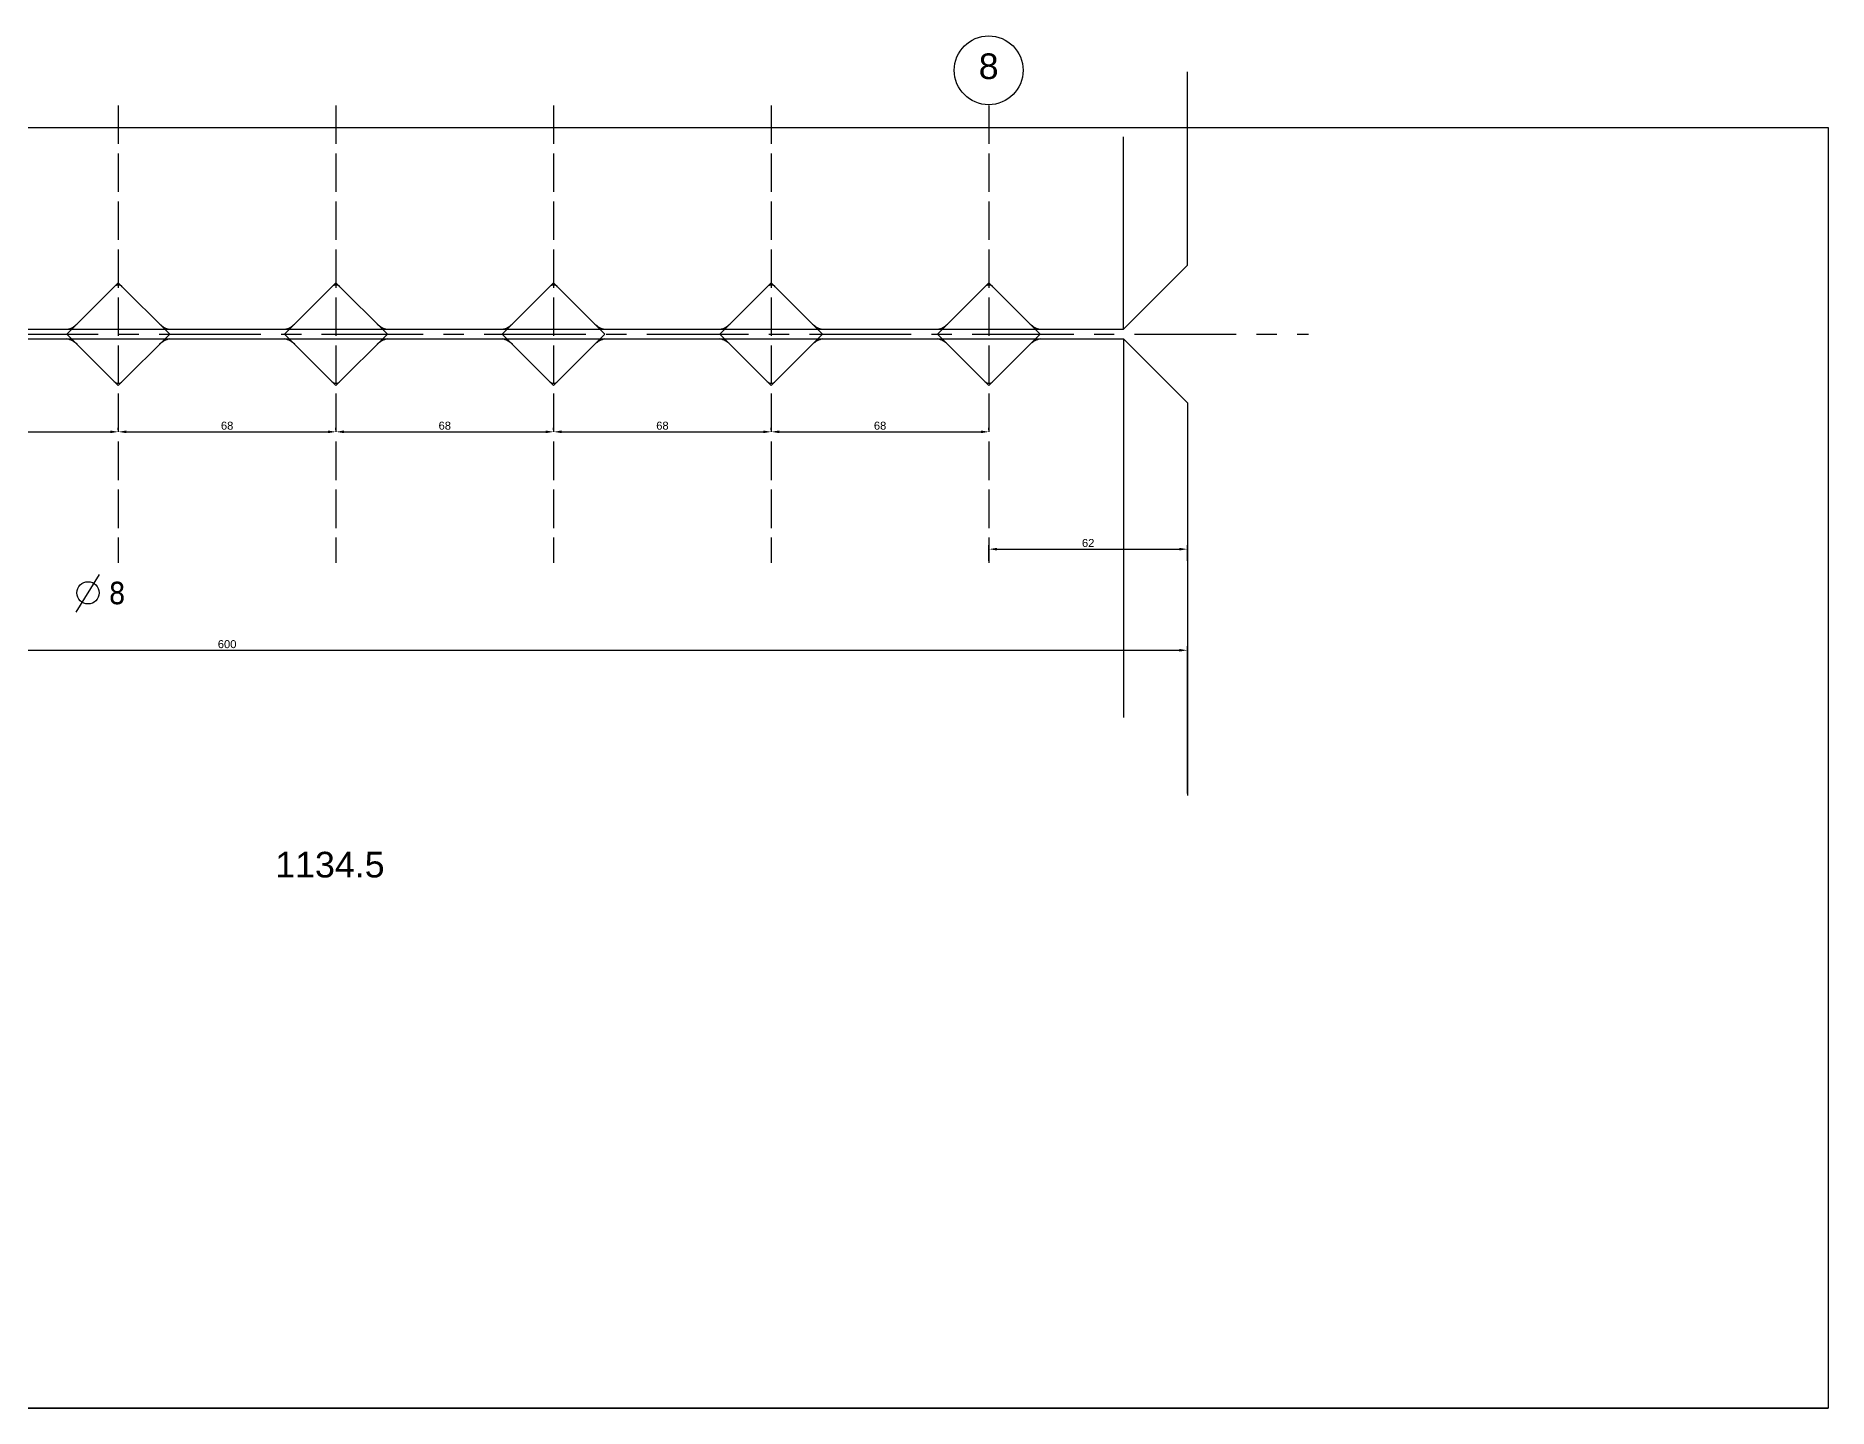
# Model space of a CAD drawing. Header units: millimetres. Extents: x 1526 to 31626, y -4643 to 9189.
# Drawn here: x 23520 to 24080, y -1443 to -1015 of the extents above; entities that cross this region are included whole.
import ezdxf

# ---------------------------------------------------------------- set-up
doc = ezdxf.new("R2010")
doc.units = ezdxf.units.MM
doc.linetypes.add('ACAD_ISO02W100', pattern=[15, 12, -3])
doc.linetypes.add('CENTER', pattern=[50.8, 31.75, -6.35, 6.35, -6.35])
doc.styles.get("Standard").update_dxf_attribs({"font": 'arial.ttf'})
doc.dimstyles.new('ISO-25', dxfattribs={"dimtxt": 2.5, "dimasz": 2.5, "dimexe": 1.25, "dimexo": 0.625, "dimtad": 1, "dimtxsty": 'Standard', "dimcen": 2.5, "dimadec": 0, "dimazin": 0, "dimtfac": 1, "dimtmove": 0, "dimatfit": 3, "dimfxl": 1, "dimarcsym": 0})

# ---------------------------------------------------------------- blocks, each defined once
blk = doc.blocks.new('*D2179')
at = {"color": 0, "lineweight": -2, "transparency": 16777216}
for p, q in [((23279.85, -1206.04), (23279.85, -1205.42)), ((23282.35, -1206.67), (23877.35, -1206.67)), ((23879.85, -1251.37), (23879.85, -1205.42))]:
    blk.add_line(p, q, dxfattribs=at)
at = {"color": 0, "transparency": 16777216}
for points in [[(23282.35, -1206.25), (23282.35, -1207.08), (23279.85, -1206.67)], [(23877.35, -1206.25), (23877.35, -1207.08), (23879.85, -1206.67)]]:
    blk.add_solid(points, dxfattribs=at)
at = {"layer": 'Defpoints', "color": 0, "transparency": 16777216}
for p in [(23279.85, -1206.67), (23879.85, -1206.67), (23879.85, -1251.99)]:
    blk.add_point(p, dxfattribs=at)
at = {"color": 0, "transparency": 16777216, "insert": (23579.85, -1204.77), "char_height": 2.5, "attachment_point": 5}
blk.add_mtext('600', dxfattribs=at)
blk = doc.blocks.new('*D2148')
at = {"color": 0, "lineweight": -2, "transparency": 16777216}
for p, q in [((23817.85, -1178.72), (23817.85, -1173.83)), ((23820.35, -1175.08), (23877.35, -1175.08)), ((23879.85, -1178.72), (23879.85, -1173.83))]:
    blk.add_line(p, q, dxfattribs=at)
at = {"color": 0, "transparency": 16777216}
for points in [[(23820.35, -1174.67), (23820.35, -1175.5), (23817.85, -1175.08)], [(23877.35, -1174.67), (23877.35, -1175.5), (23879.85, -1175.08)]]:
    blk.add_solid(points, dxfattribs=at)
at = {"layer": 'Defpoints', "color": 0, "transparency": 16777216}
for p in [(23879.85, -1175.08), (23817.85, -1179.35), (23879.85, -1179.35)]:
    blk.add_point(p, dxfattribs=at)
at = {"color": 0, "transparency": 16777216, "insert": (23848.85, -1173.18), "char_height": 2.5, "attachment_point": 5}
blk.add_mtext('62', dxfattribs=at)
blk = doc.blocks.new('*D1995')
at = {"color": 0, "lineweight": -2, "transparency": 16777216}
for p, q in [((23477.85, -1137.81), (23477.85, -1137.18)), ((23480.35, -1138.43), (23543.35, -1138.43)), ((23545.85, -1137.81), (23545.85, -1137.18))]:
    blk.add_line(p, q, dxfattribs=at)
at = {"color": 0, "transparency": 16777216}
for points in [[(23480.35, -1138.01), (23480.35, -1138.85), (23477.85, -1138.43)], [(23543.35, -1138.01), (23543.35, -1138.85), (23545.85, -1138.43)]]:
    blk.add_solid(points, dxfattribs=at)
at = {"layer": 'Defpoints', "color": 0, "transparency": 16777216}
for p in [(23477.85, -1138.43), (23545.85, -1138.43), (23545.85, -1138.43)]:
    blk.add_point(p, dxfattribs=at)
at = {"color": 0, "transparency": 16777216, "insert": (23511.85, -1136.53), "char_height": 2.5, "attachment_point": 5}
blk.add_mtext('68', dxfattribs=at)
blk = doc.blocks.new('*D1996')
at = {"color": 0, "lineweight": -2, "transparency": 16777216}
for p, q in [((23545.85, -1137.81), (23545.85, -1137.18)), ((23548.35, -1138.43), (23611.35, -1138.43)), ((23613.85, -1137.81), (23613.85, -1137.18))]:
    blk.add_line(p, q, dxfattribs=at)
at = {"color": 0, "transparency": 16777216}
for points in [[(23548.35, -1138.01), (23548.35, -1138.85), (23545.85, -1138.43)], [(23611.35, -1138.01), (23611.35, -1138.85), (23613.85, -1138.43)]]:
    blk.add_solid(points, dxfattribs=at)
at = {"layer": 'Defpoints', "color": 0, "transparency": 16777216}
for p in [(23545.85, -1138.43), (23613.85, -1138.43), (23613.85, -1138.43)]:
    blk.add_point(p, dxfattribs=at)
at = {"color": 0, "transparency": 16777216, "insert": (23579.85, -1136.53), "char_height": 2.5, "attachment_point": 5}
blk.add_mtext('68', dxfattribs=at)
blk = doc.blocks.new('*D1997')
at = {"color": 0, "lineweight": -2, "transparency": 16777216}
for p, q in [((23613.85, -1137.81), (23613.85, -1137.18)), ((23616.35, -1138.43), (23679.35, -1138.43)), ((23681.85, -1137.81), (23681.85, -1137.18))]:
    blk.add_line(p, q, dxfattribs=at)
at = {"color": 0, "transparency": 16777216}
for points in [[(23616.35, -1138.01), (23616.35, -1138.85), (23613.85, -1138.43)], [(23679.35, -1138.01), (23679.35, -1138.85), (23681.85, -1138.43)]]:
    blk.add_solid(points, dxfattribs=at)
at = {"layer": 'Defpoints', "color": 0, "transparency": 16777216}
for p in [(23613.85, -1138.43), (23681.85, -1138.43), (23681.85, -1138.43)]:
    blk.add_point(p, dxfattribs=at)
at = {"color": 0, "transparency": 16777216, "insert": (23647.85, -1136.53), "char_height": 2.5, "attachment_point": 5}
blk.add_mtext('68', dxfattribs=at)
blk = doc.blocks.new('*D1998')
at = {"color": 0, "lineweight": -2, "transparency": 16777216}
for p, q in [((23681.85, -1137.81), (23681.85, -1137.18)), ((23684.35, -1138.43), (23747.35, -1138.43)), ((23749.85, -1137.81), (23749.85, -1137.18))]:
    blk.add_line(p, q, dxfattribs=at)
at = {"color": 0, "transparency": 16777216}
for points in [[(23684.35, -1138.01), (23684.35, -1138.85), (23681.85, -1138.43)], [(23747.35, -1138.01), (23747.35, -1138.85), (23749.85, -1138.43)]]:
    blk.add_solid(points, dxfattribs=at)
at = {"layer": 'Defpoints', "color": 0, "transparency": 16777216}
for p in [(23681.85, -1138.43), (23749.85, -1138.43), (23749.85, -1138.43)]:
    blk.add_point(p, dxfattribs=at)
at = {"color": 0, "transparency": 16777216, "insert": (23715.85, -1136.53), "char_height": 2.5, "attachment_point": 5}
blk.add_mtext('68', dxfattribs=at)
blk = doc.blocks.new('*D1999')
at = {"color": 0, "lineweight": -2, "transparency": 16777216}
for p, q in [((23749.85, -1137.81), (23749.85, -1137.18)), ((23752.35, -1138.43), (23815.35, -1138.43)), ((23817.85, -1137.81), (23817.85, -1137.18))]:
    blk.add_line(p, q, dxfattribs=at)
at = {"color": 0, "transparency": 16777216}
for points in [[(23752.35, -1138.01), (23752.35, -1138.85), (23749.85, -1138.43)], [(23815.35, -1138.01), (23815.35, -1138.85), (23817.85, -1138.43)]]:
    blk.add_solid(points, dxfattribs=at)
at = {"layer": 'Defpoints', "color": 0, "transparency": 16777216}
for p in [(23749.85, -1138.43), (23817.85, -1138.43), (23817.85, -1138.43)]:
    blk.add_point(p, dxfattribs=at)
at = {"color": 0, "transparency": 16777216, "insert": (23783.85, -1136.53), "char_height": 2.5, "attachment_point": 5}
blk.add_mtext('68', dxfattribs=at)

msp = doc.modelspace()

# ---------------------------------------------------------------- linework, layer by layer
for p, q in [((23879.85359, -1086.41477), (23879.85359, -1025.97681)), ((23859.85359, -1106.41477), (23859.85359, -1046.30403)), ((23859.85359, -1106.41477), (23859.85359, -1046.30403)), ((23859.85359, -1104.41477), (23859.85359, -1046.30403)), ((23545.85359, -1091.86344), (23529.80226, -1107.91477)), ((23545.85359, -1091.86344), (23544.60075, -1093.11628)), ((23561.90491, -1107.91477), (23545.85359, -1091.86344)), ((23613.85359, -1091.86344), (23597.80226, -1107.91477)), ((23613.85359, -1091.86344), (23612.60075, -1093.11628)), ((23629.90491, -1107.91477), (23613.85359, -1091.86344)), ((23681.85359, -1091.86344), (23665.80226, -1107.91477)), ((23681.85359, -1091.86344), (23680.60075, -1093.11628)), ((23697.90491, -1107.91477), (23681.85359, -1091.86344)), ((23749.85359, -1091.86344), (23733.80226, -1107.91477)), ((23749.85359, -1091.86344), (23748.60075, -1093.11628)), ((23765.90491, -1107.91477), (23749.85359, -1091.86344)), ((23817.85359, -1091.86344), (23801.80226, -1107.91477)), ((23817.85359, -1091.86344), (23816.60075, -1093.11628)), ((23833.90491, -1107.91477), (23817.85359, -1091.86344)), ((23859.85359, -1106.41477), (23879.85359, -1086.41477)), ((23275.18514, -1106.41477), (23859.84883, -1106.41477)), ((23529.80226, -1107.91477), (23545.85359, -1123.96609)), ((23545.85359, -1123.96609), (23561.90491, -1107.91477)), ((23597.80226, -1107.91477), (23613.85359, -1123.96609)), ((23613.85359, -1123.96609), (23629.90491, -1107.91477)), ((23665.80226, -1107.91477), (23681.85359, -1123.96609)), ((23681.85359, -1123.96609), (23697.90491, -1107.91477)), ((23733.80226, -1107.91477), (23749.85359, -1123.96609)), ((23749.85359, -1123.96609), (23765.90491, -1107.91477)), ((23801.80226, -1107.91477), (23817.85359, -1123.96609)), ((23817.85359, -1123.96609), (23833.90491, -1107.91477)), ((23275.01728, -1109.41477), (23859.85359, -1109.41477)), ((23859.85359, -1109.41477), (23879.85359, -1129.41477)), ((23859.85359, -1109.41477), (23859.85359, -1227.63624)), ((23545.85359, -1123.96609), (23544.60075, -1122.71325)), ((23613.85359, -1123.96609), (23612.60075, -1122.71325)), ((23681.85359, -1123.96609), (23680.60075, -1122.71325)), ((23749.85359, -1123.96609), (23748.60075, -1122.71325)), ((23817.85359, -1123.96609), (23816.60075, -1122.71325)), ((23879.85359, -1129.41477), (23879.85359, -1251.99049)), ((23879.85359, -1129.41477), (23879.85359, -1178.84537)), ((23532.6694, -1194.73953), (23539.9512, -1182.97232))]:
    msp.add_line(p, q)
at = {"linetype": 'ACAD_ISO02W100'}
for p, q in [((23545.85359, -1036.48091), (23545.85359, -1179.34862)), ((23613.85359, -1036.48091), (23613.85359, -1179.34862)), ((23681.85359, -1036.48091), (23681.85359, -1179.34862)), ((23749.85359, -1036.48091), (23749.85359, -1179.34862)), ((23817.85359, -1036.48091), (23817.85359, -1179.34862))]:
    msp.add_line(p, q, dxfattribs=at)
at = {"color": 1, "linetype": 'CENTER'}
msp.add_line((23253.78377, -1107.91477), (23917.70657, -1107.91477), dxfattribs=at)
at = {"color": 2}
for points in [[(23045.78241, -1443.4056), (23045.78241, -1043.4056), (24080.04858, -1043.4056), (24080.04858, -1443.4056), (23045.78241, -1443.4056), (23045.78241, -1043.4056)], [(23045.7824, -1443.40559), (24080.04858, -1443.40559)], [(23045.7824, -1443.40559), (24080.04858, -1443.40559)], [(23045.7824, -1443.40559), (24080.04858, -1443.40559)], [(23045.78241, -1443.40559), (24080.04859, -1443.40559)], [(23045.78241, -1443.40559), (24080.04859, -1443.40559)], [(23045.78241, -1443.4056), (24080.04858, -1443.4056)]]:
    msp.add_lwpolyline(points, dxfattribs=at)
for centre, radius in [((23817.77792, -1025.49479), 10.75362), ((23536.39269, -1188.72278), 3.47217)]:
    msp.add_circle(centre, radius)
for centre, radius, start, end in [((23545.85359, -1094.2266), 1.67404, 41.5486605, 138.4513395), ((23613.85359, -1094.2266), 1.67404, 41.5486605, 138.4513395), ((23681.85359, -1094.2266), 1.67404, 41.5486605, 138.4513395), ((23749.85359, -1094.2266), 1.67404, 41.5486605, 138.4513395), ((23817.85359, -1094.2266), 1.67404, 41.5486605, 138.4513395), ((23528.51475, -1100.12547), 6.41973, 281.5694617, 313.77934), ((23563.19243, -1100.12547), 6.41973, 226.22066, 258.4305383), ((23596.51475, -1100.12547), 6.41973, 281.5694617, 313.77934), ((23631.19243, -1100.12547), 6.41973, 226.22066, 258.4305383), ((23664.51475, -1100.12547), 6.41973, 281.5694617, 313.77934), ((23699.19243, -1100.12547), 6.41973, 226.22066, 258.4305383), ((23732.51475, -1100.12547), 6.41973, 281.5694617, 313.77934), ((23767.19243, -1100.12547), 6.41973, 226.22066, 258.4305383), ((23800.51475, -1100.12547), 6.41973, 281.5694617, 313.77934), ((23835.19243, -1100.12547), 6.41973, 226.22066, 258.4305383), ((23528.51475, -1115.70407), 6.41973, 46.22066, 78.4305383), ((23563.19243, -1115.70407), 6.41973, 101.5694617, 133.77934), ((23596.51475, -1115.70407), 6.41973, 46.22066, 78.4305383), ((23631.19243, -1115.70407), 6.41973, 101.5694617, 133.77934), ((23664.51475, -1115.70407), 6.41973, 46.22066, 78.4305383), ((23699.19243, -1115.70407), 6.41973, 101.5694617, 133.77934), ((23732.51475, -1115.70407), 6.41973, 46.22066, 78.4305383), ((23767.19243, -1115.70407), 6.41973, 101.5694617, 133.77934), ((23800.51475, -1115.70407), 6.41973, 46.22066, 78.4305383), ((23835.19243, -1115.70407), 6.41973, 101.5694617, 133.77934), ((23545.85359, -1121.60294), 1.67404, 221.5486605, 318.4513395), ((23613.85359, -1121.60294), 1.67404, 221.5486605, 318.4513395), ((23681.85359, -1121.60294), 1.67404, 221.5486605, 318.4513395), ((23749.85359, -1121.60294), 1.67404, 221.5486605, 318.4513395), ((23817.85359, -1121.60294), 1.67404, 221.5486605, 318.4513395)]:
    msp.add_arc(centre, radius, start, end)

# ---------------------------------------------------------------- texts
at = {"lineweight": 13}
msp.add_text('1134.5', height=8, dxfattribs=at).set_placement((23594.86764, -1277.62631))
at = {"insert": (23817.77593, -1024.28892), "char_height": 8, "attachment_point": 5}
msp.add_mtext('8', dxfattribs=at)
at = {"insert": (23542.85919, -1185.2626), "char_height": 7, "width": 33.292, "attachment_point": 1}
msp.add_mtext('{\\fTahoma|b0|i0|c162|p32;8}', dxfattribs=at)

# ---------------------------------------------------------------- dimensions: what is measured, and where the dimension line sits
for base, p1, p2, picture, middle in [((23545.85359, -1138.43004), (23477.85359, -1138.43004), (23545.85359, -1138.43004), '*D1995', (23511.85359, -1136.52861)), ((23613.85359, -1138.43004), (23545.85359, -1138.43004), (23613.85359, -1138.43004), '*D1996', (23579.85359, -1136.52861)), ((23681.85359, -1138.43004), (23613.85359, -1138.43004), (23681.85359, -1138.43004), '*D1997', (23647.85359, -1136.52861)), ((23749.85359, -1138.43004), (23681.85359, -1138.43004), (23749.85359, -1138.43004), '*D1998', (23715.85359, -1136.52861)), ((23817.85359, -1138.43004), (23749.85359, -1138.43004), (23817.85359, -1138.43004), '*D1999', (23783.85359, -1136.52861)), ((23879.85359, -1175.08388), (23817.85359, -1179.34862), (23879.85359, -1179.34862), '*D2148', (23848.85359, -1173.18245)), ((23879.85359, -1206.6666), (23279.85359, -1206.6666), (23879.85359, -1251.99049), '*D2179', (23579.85359, -1204.76517))]:
    dim = msp.add_linear_dim(base=base, p1=p1, p2=p2, dimstyle='ISO-25')
    dim.commit()
    dim.dimension.update_dxf_attribs({"geometry": picture, "text_midpoint": middle})

doc.saveas('drawing.dxf')
